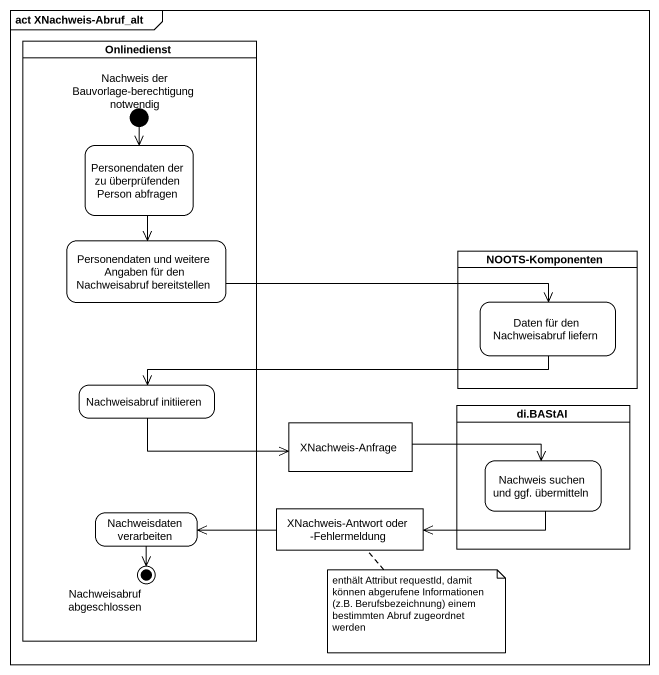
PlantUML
@startuml
mainframe act XNachweis-Abruf_alt
hide empty description
state Onlinedienst <<partition>> {
  state "Personendaten der zu überprüfenden Person abfragen" as Personendaten_der_zu
  state "Nachweis der Bauvorlage-berechtigung notwendig" as Nachweis_der_Bauvorlage <<start>>
  state "Personendaten und weitere Angaben für den Nachweisabruf bereitstellen" as Personendaten_und_weitere
  state "Nachweisabruf initiieren" as Nachweisabruf_initiieren
  state "Nachweisdaten verarbeiten" as Nachweisdaten_verarbeiten
  state "Nachweisabruf abgeschlossen" as Nachweisabruf_abgeschlossen <<end>>
}
state "NOOTS-Komponenten" as NOOTS_Komponenten <<partition>> {
  state "Daten für den Nachweisabruf liefern" as Daten_für_den_Nachweisabruf
}
state "XNachweis-Anfrage" as XNachweis_Anfrage <<object>>
state "di.BAStAI" as di_BAStAI <<partition>> {
  state "Nachweis suchen und ggf. übermitteln" as Nachweis_suchen_und_ggf
}
state "XNachweis-Antwort oder -Fehlermeldung" as XNachweis_Antwort_oder <<object>>
Personendaten_der_zu --> Personendaten_und_weitere
Nachweis_der_Bauvorlage --> Personendaten_der_zu
Personendaten_und_weitere -right-> Daten_für_den_Nachweisabruf
Daten_für_den_Nachweisabruf -left-> Nachweisabruf_initiieren
Nachweisabruf_initiieren -right-> XNachweis_Anfrage
XNachweis_Anfrage -right-> Nachweis_suchen_und_ggf
Nachweis_suchen_und_ggf -left-> XNachweis_Antwort_oder
Nachweisdaten_verarbeiten --> Nachweisabruf_abgeschlossen
XNachweis_Antwort_oder -left-> Nachweisdaten_verarbeiten
note bottom of XNachweis_Antwort_oder : enthält Attribut requestId, damit können abgerufene Informationen (z.B. Berufsbezeichnung) einem bestimmten Abruf zugeordnet werden
@enduml
